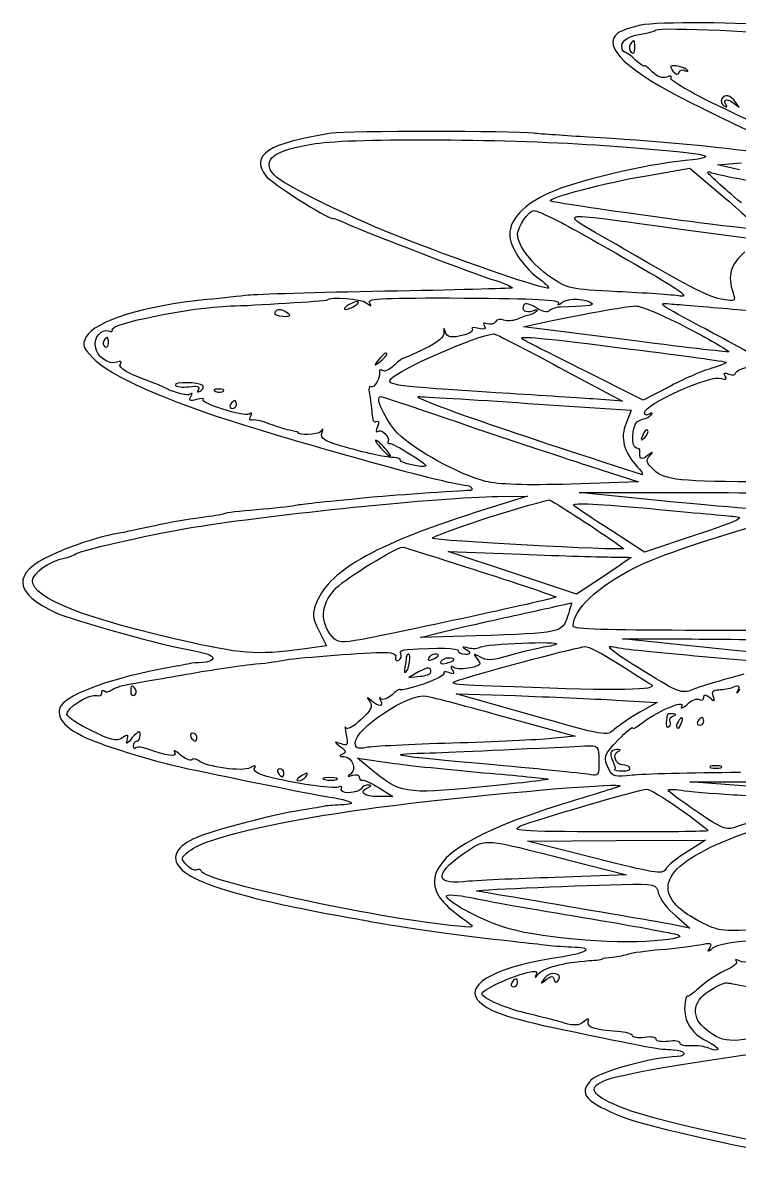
# Model space of a CAD drawing. Header units: millimetres. Extents: x -264 to 389, y -90 to 473.
# Drawn here: x -263.9 to -139.9, y 275.6 to 472.6 of the extents above; entities that cross this region are included whole.
import ezdxf

# ---------------------------------------------------------------- set-up
doc = ezdxf.new("R2010")
doc.units = ezdxf.units.MM
doc.layers.get('0').update_dxf_attribs({"linetype": 'CONTINUOUS'})

msp = doc.modelspace()

# ---------------------------------------------------------------- linework, layer by layer
for p, q in [((-155.94, 446.1), (-148.4, 447.41)), ((-148.4, 447.41), (-142.29, 442.2)), ((-143.6, 447.96), (-139.48, 448.3)), ((-139.82, 447.13), (-143.6, 447.96)), ((-149.97, 436.85), (-136.46, 435.06)), ((-177.2, 419.91), (-173.36, 420.8)), ((-159.71, 417.71), (-177.2, 419.91)), ((-171.03, 412.91), (-160.05, 407.08)), ((-156.49, 407.22), (-166.84, 412.43)), ((-152.1, 409.48), (-156.49, 407.22)), ((-176.44, 406.67), (-158.55, 405.51)), ((-160.05, 407.08), (-165.2, 407.43)), ((-158.55, 405.51), (-159.44, 403.24)), ((-165.2, 395.63), (-157.31, 393.09)), ((-157.31, 393.09), (-168.97, 392.68)), ((-176.51, 390.62), (-183.71, 388.36)), ((-181.66, 390.55), (-176.51, 390.62)), ((-151.14, 389.59), (-167.6, 391.24)), ((-167.6, 391.24), (-147.71, 391.24)), ((-156.28, 380.88), (-161.91, 384.59)), ((-147.3, 383.9), (-156.28, 380.88)), ((-179.12, 377.32), (-190.23, 381.02)), ((-190.23, 381.02), (-177.54, 380.54)), ((-168.01, 373.62), (-179.12, 377.32)), ((-163.35, 376.7), (-168.01, 373.62)), ((-212.66, 367.37), (-211.35, 364.7)), ((-195.03, 366.14), (-190.92, 367.17)), ((-185.43, 366.41), (-195.03, 366.14)), ((-129.67, 367.37), (-149.15, 367.37)), ((-211.35, 364.7), (-213.82, 364.36)), ((-143.94, 364.22), (-160.05, 365.87)), ((-160.05, 365.87), (-148.05, 365.87)), ((-146.13, 362.85), (-132.14, 361.61)), ((-195.37, 360.17), (-197.09, 359.21)), ((-197.09, 359.21), (-195.17, 359.42)), ((-175.83, 352.7), (-188.86, 356.4)), ((-188.86, 356.4), (-178.57, 356.06)), ((-161.15, 355.3), (-154.09, 354.89)), ((-154.09, 354.89), (-157.04, 353.18)), ((-180.29, 352.36), (-168.28, 349.06)), ((-168.28, 349.06), (-172.4, 348.65)), ((-203.6, 343.3), (-205.93, 345.22)), ((-205.93, 345.22), (-199.56, 344.33)), ((-148.4, 341.11), (-130.56, 341.18)), ((-135.09, 340.15), (-148.4, 341.11)), ((-202.23, 340.08), (-199.83, 338.57)), ((-199.83, 338.57), (-202.37, 338.57)), ((-176.51, 330.89), (-161.15, 330.96)), ((-161.15, 330.96), (-145.72, 331.03)), ((-145.72, 331.03), (-148.88, 329.04)), ((-164.85, 327.94), (-176.51, 330.89)), ((-169.38, 327.6), (-159.37, 325.06)), ((-159.37, 325.06), (-171.71, 324.58)), ((-150.86, 317.93), (-148.4, 315.8)), ((-148.4, 315.8), (-150.45, 316.21))]:
    msp.add_line(p, q)
for points in [[(-160.88, 470.79), (-163.76, 468.46), (-159.3, 464.28), (-148.05, 458.65)], [(-156.97, 472.16), (-158.68, 471.75), (-160.47, 471.14), (-160.88, 470.79)], [(-132.62, 471.96), (-139.14, 472.71), (-153.88, 472.78), (-156.97, 472.16)], [(-156.28, 470.72), (-155.39, 470.86), (-154.43, 471.2), (-154.22, 471.34)], [(-154.22, 471.34), (-153.74, 471.89), (-132.62, 470.93), (-132.42, 470.38)], [(-160.19, 468.53), (-160.19, 469.56), (-158.96, 470.31), (-156.28, 470.72)], [(-158.75, 468.8), (-158.96, 468.39), (-158.89, 467.78), (-158.55, 467.43)], [(-157.93, 468.19), (-157.93, 469.76), (-158.07, 469.83), (-158.75, 468.8)], [(-159.71, 467.5), (-159.99, 467.5), (-160.19, 467.98), (-160.19, 468.53)], [(-157.79, 466.13), (-158.61, 466.88), (-159.51, 467.5), (-159.71, 467.5)], [(-158.55, 467.43), (-158.2, 467.09), (-157.93, 467.36), (-157.93, 468.19)], [(-156.28, 465.1), (-156.28, 464.9), (-156.97, 465.31), (-157.79, 466.13)], [(-154.91, 464.07), (-155.67, 464.83), (-156.28, 465.31), (-156.28, 465.1)], [(-150.8, 465.1), (-151.89, 465.17), (-151.96, 465.03), (-151.34, 464.21)], [(-148.94, 464.42), (-149.22, 464.76), (-150.04, 465.03), (-150.8, 465.1)], [(-152.44, 463.18), (-153.13, 462.91), (-154.09, 463.25), (-154.91, 464.07)], [(-151.69, 462.98), (-151.41, 463.32), (-151.76, 463.46), (-152.44, 463.18)], [(-143.73, 458.31), (-148.33, 460.51), (-151.89, 462.63), (-151.69, 462.98)], [(-151.34, 464.21), (-150.8, 463.59), (-150.38, 463.52), (-150.25, 464)], [(-150.25, 464), (-150.11, 464.42), (-149.63, 464.55), (-149.22, 464.28)], [(-149.22, 464.28), (-148.74, 464.07), (-148.6, 464.14), (-148.94, 464.42)], [(-142.91, 459.34), (-143.11, 459), (-142.91, 458.45), (-142.5, 458.17)], [(-140.44, 458.79), (-141.47, 460.09), (-142.29, 460.3), (-142.91, 459.34)], [(-142.15, 458.45), (-142.84, 459.55), (-141.74, 459.48), (-140.51, 458.45)], [(-148.05, 458.65), (-140.85, 455.09), (-138.59, 453.99), (-129.88, 450.22)], [(-134.2, 453.72), (-134.82, 454.06), (-139.14, 456.12), (-143.73, 458.31)], [(-142.5, 458.17), (-141.95, 457.9), (-141.88, 457.97), (-142.15, 458.45)], [(-140.51, 458.45), (-139.69, 457.69), (-139.69, 457.76), (-140.44, 458.79)], [(-210.46, 453.44), (-221.43, 451.73), (-224.59, 449.67), (-221.84, 446.1)], [(-175.48, 453.44), (-179.05, 453.85), (-207.65, 453.85), (-210.46, 453.44)], [(-165.88, 452.76), (-169.86, 453.03), (-174.18, 453.31), (-175.48, 453.44)], [(-220.4, 446.24), (-222.74, 448.85), (-220.4, 450.63), (-213.2, 451.66)], [(-213.2, 451.66), (-206.69, 452.69), (-178.71, 452.48), (-163.21, 451.32)], [(-135.85, 450.01), (-143.11, 451.04), (-155.25, 452.21), (-165.88, 452.76)], [(-163.21, 451.32), (-145.31, 450.01), (-142.09, 449.46), (-149.15, 448.71)], [(-149.15, 448.71), (-156.35, 448.02), (-168.08, 445.21), (-172.81, 443.09)], [(-221.84, 446.1), (-220.95, 444.87), (-211.28, 438.7), (-210.25, 438.7)], [(-197.09, 434.86), (-207.1, 438.77), (-218.83, 444.46), (-220.4, 446.24)], [(-172.54, 441.72), (-173.08, 442.26), (-162.87, 444.94), (-155.94, 446.1)], [(-145.31, 446.65), (-145.31, 446.86), (-145.04, 446.86), (-144.76, 446.65)], [(-139.48, 441.37), (-142.7, 444.12), (-145.31, 446.45), (-145.31, 446.65)], [(-144.76, 446.65), (-144.49, 446.45), (-139.14, 445.42), (-132.9, 444.25)], [(-172.81, 443.09), (-177.13, 441.17), (-179.6, 438.49), (-179.6, 435.95)], [(-136.87, 436.85), (-137.56, 436.57), (-172.19, 441.3), (-172.54, 441.72)], [(-142.29, 442.2), (-138.93, 439.38), (-136.46, 436.98), (-136.87, 436.85)], [(-178.23, 435.95), (-178.23, 437.26), (-176.31, 440.07), (-175.42, 440.07)], [(-175.42, 440.07), (-175.07, 440.07), (-173.29, 439.32), (-171.51, 438.42)], [(-210.25, 438.7), (-209.91, 438.7), (-208.68, 438.22), (-207.51, 437.67)], [(-207.51, 437.67), (-203.95, 436.09), (-185.7, 429.03), (-182, 427.93)], [(-171.51, 438.42), (-169.72, 437.53), (-163.62, 434.1), (-158, 430.81)], [(-160.05, 433.55), (-171.92, 440.41), (-173.15, 440), (-149.97, 436.85)], [(-179.6, 435.95), (-179.6, 433.83), (-177.4, 430.47), (-174.8, 428.48)], [(-172.54, 428.55), (-175.62, 430.61), (-178.23, 434.03), (-178.23, 435.95)], [(-172.88, 426.63), (-173.29, 426.28), (-186.8, 430.88), (-197.09, 434.86)], [(-142.57, 424.64), (-145.24, 425.12), (-147.02, 426.01), (-160.05, 433.55)], [(-138.86, 432.94), (-141.4, 430.74), (-141.95, 428.82), (-140.92, 425.8)], [(-158, 430.81), (-150.18, 426.35), (-148.26, 424.98), (-150.11, 425.26)], [(-182, 427.93), (-180.08, 427.31), (-178.85, 426.76), (-179.26, 426.63)], [(-174.8, 428.48), (-173.63, 427.66), (-172.74, 426.76), (-172.88, 426.63)], [(-161.01, 426.01), (-169.04, 426.42), (-169.72, 426.56), (-172.54, 428.55)], [(-201.2, 426.08), (-212.86, 425.87), (-223.56, 425.53), (-224.86, 425.39)], [(-179.26, 426.63), (-179.6, 426.56), (-189.48, 426.28), (-201.2, 426.08)], [(-150.11, 425.26), (-151.41, 425.46), (-156.35, 425.8), (-161.01, 426.01)], [(-140.92, 425.8), (-140.44, 424.36), (-140.58, 424.3), (-142.57, 424.64)], [(-232.06, 424.64), (-242.83, 423.61), (-251.47, 420.94), (-252.98, 418.12)], [(-248.45, 419.36), (-249.07, 420.46), (-234.74, 423.34), (-227.95, 423.54)], [(-224.86, 425.39), (-226.17, 425.26), (-229.39, 424.91), (-232.06, 424.64)], [(-227.95, 423.54), (-224.18, 423.61), (-211.49, 424.43), (-211.28, 424.57)], [(-211.28, 424.57), (-210.67, 425.19), (-205.25, 424.84), (-204.43, 424.09)], [(-207.72, 423.61), (-208.27, 423.27), (-208.4, 422.92), (-208.06, 422.92)], [(-208.06, 422.92), (-207.65, 422.92), (-206.89, 423.27), (-206.35, 423.61)], [(-206, 424.3), (-206.35, 424.3), (-207.17, 423.95), (-207.72, 423.61)], [(-206.35, 423.61), (-205.8, 423.95), (-205.59, 424.3), (-206, 424.3)], [(-204.43, 424.09), (-203.53, 423.4), (-203.47, 423.47), (-203.88, 424.16)], [(-203.88, 424.16), (-204.29, 424.84), (-201.07, 424.98), (-187.55, 424.91)], [(-187.55, 424.91), (-175.21, 424.84), (-170.82, 424.64), (-171.16, 424.02)], [(-177.13, 423.75), (-177.68, 422.79), (-176.86, 422.31), (-175.62, 422.72)], [(-175, 423.2), (-175.96, 423.88), (-176.92, 424.09), (-177.13, 423.75)], [(-173.36, 420.8), (-167.53, 422.03), (-159.57, 423.47), (-157.79, 423.54)], [(-171.16, 424.02), (-171.44, 423.61), (-171.16, 423.68), (-170.55, 424.16)], [(-165.33, 423.95), (-164.99, 423.61), (-166.57, 423.47), (-170.82, 423.34)], [(-170.55, 424.16), (-169.52, 424.98), (-166.23, 424.84), (-165.33, 423.95)], [(-157.79, 423.54), (-156.97, 423.61), (-152.85, 421.83), (-148.74, 419.7)], [(-147.3, 420.39), (-154.09, 424.02), (-154.22, 424.16), (-151.41, 423.88)], [(-151.41, 423.88), (-149.77, 423.75), (-144.69, 423.34), (-140.17, 422.92)], [(-220.27, 422.44), (-220.47, 422.1), (-219.86, 421.83), (-218.9, 421.76)], [(-218.07, 422.31), (-219.24, 423.06), (-219.86, 423.06), (-220.27, 422.44)], [(-218.9, 421.76), (-217.59, 421.69), (-217.39, 421.83), (-218.07, 422.31)], [(-176.31, 421.96), (-176.79, 421.83), (-177.75, 421.55), (-178.37, 421.21)], [(-174.94, 422.65), (-175.14, 422.38), (-175.76, 422.03), (-176.31, 421.96)], [(-175.62, 422.72), (-174.94, 422.99), (-174.66, 422.92), (-174.94, 422.65)], [(-172.81, 422.65), (-173.08, 422.38), (-174.04, 422.58), (-175, 423.2)], [(-170.82, 423.34), (-171.71, 423.27), (-172.6, 422.99), (-172.81, 422.65)], [(-140.17, 422.92), (-128.99, 421.96), (-113.01, 420.04), (-113.35, 419.63)], [(-190.78, 419.15), (-191.05, 419.91), (-191.05, 419.84), (-190.98, 419.02)], [(-184.95, 419.63), (-185.77, 419.91), (-186.32, 419.84), (-186.11, 419.5)], [(-183.99, 420.04), (-183.65, 419.56), (-183.99, 419.43), (-184.95, 419.63)], [(-183.51, 420.46), (-184.13, 420.73), (-184.26, 420.59), (-183.99, 420.04)], [(-182.07, 420.8), (-182.27, 420.39), (-182.96, 420.25), (-183.51, 420.46)], [(-180.63, 421.07), (-181.18, 421.35), (-181.79, 421.21), (-182.07, 420.8)], [(-178.37, 421.21), (-179.05, 420.94), (-180.08, 420.87), (-180.63, 421.07)], [(-148.74, 419.7), (-144.56, 417.51), (-141.4, 415.65), (-141.67, 415.59)], [(-138.59, 415.65), (-139.48, 416.2), (-143.39, 418.33), (-147.3, 420.39)], [(-252.98, 418.12), (-253.67, 416.82), (-253.53, 416.34), (-251.81, 414.56)], [(-251.33, 416.48), (-251.61, 418.12), (-250.31, 419.63), (-249.07, 419.22)], [(-249.07, 417.1), (-249.07, 418.26), (-249.28, 418.4), (-249.89, 417.51)], [(-249.07, 419.22), (-248.52, 419.02), (-248.25, 419.08), (-248.45, 419.36)], [(-200.17, 410.92), (-198.87, 412.5), (-185.29, 418.47), (-182.34, 418.74)], [(-190.98, 419.02), (-190.92, 418.19), (-191.94, 417.23), (-194.34, 416.14)], [(-187.35, 418.54), (-189.75, 417.92), (-190.44, 418.06), (-190.78, 419.15)], [(-186.11, 419.5), (-185.91, 419.22), (-186.46, 418.81), (-187.35, 418.54)], [(-182.34, 418.74), (-182.14, 418.74), (-177.06, 416.14), (-171.03, 412.91)], [(-177.47, 417.85), (-178.09, 418.4), (-174.25, 418.06), (-158.61, 416.07)], [(-166.84, 412.43), (-172.54, 415.24), (-177.34, 417.71), (-177.47, 417.85)], [(-141.67, 415.59), (-141.95, 415.52), (-150.11, 416.48), (-159.71, 417.71)], [(-247.63, 413.8), (-249, 413.32), (-251.13, 414.76), (-251.33, 416.48)], [(-249.89, 417.51), (-250.1, 417.16), (-250.03, 416.68), (-249.69, 416.48)], [(-249.69, 416.48), (-249.35, 416.27), (-249.07, 416.55), (-249.07, 417.1)], [(-194.34, 416.14), (-196.2, 415.17), (-197.98, 414.42), (-198.18, 414.42)], [(-158.61, 416.07), (-149.63, 414.97), (-142.22, 413.94), (-142.09, 413.8)], [(-251.81, 414.56), (-248.93, 411.47), (-238.99, 407.08), (-225.55, 402.9)], [(-247.01, 413.53), (-246.74, 413.94), (-247.01, 414.08), (-247.63, 413.8)], [(-202.3, 414.21), (-203.19, 413.12), (-203.12, 413.05), (-202.03, 413.94)], [(-201.13, 415.38), (-201.27, 415.38), (-201.82, 414.83), (-202.3, 414.21)], [(-202.03, 413.94), (-200.93, 414.83), (-200.58, 415.38), (-201.13, 415.38)], [(-198.18, 414.42), (-198.39, 414.35), (-199.08, 413.8), (-199.76, 413.12)], [(-142.09, 413.8), (-141.95, 413.67), (-143.18, 413.19), (-144.76, 412.71)], [(-140.51, 411.88), (-140.51, 412.64), (-135.64, 413.87), (-130.77, 414.35)], [(-241.32, 410.24), (-245.78, 411.81), (-247.49, 412.77), (-247.01, 413.53)], [(-202.16, 412.16), (-201.89, 411.2), (-203.05, 409.21), (-203.67, 409.55)], [(-201.61, 412.36), (-201.96, 412.57), (-202.23, 412.5), (-202.16, 412.16)], [(-199.76, 413.12), (-200.45, 412.5), (-201.27, 412.09), (-201.61, 412.36)], [(-144.76, 412.71), (-146.41, 412.23), (-149.7, 410.79), (-152.1, 409.48)], [(-142.29, 411.4), (-142.63, 411.95), (-142.43, 412.02), (-141.67, 411.75)], [(-141.67, 411.75), (-140.99, 411.54), (-140.51, 411.54), (-140.51, 411.88)], [(-238.37, 408.93), (-239.81, 409.62), (-241.12, 410.17), (-241.32, 410.24)], [(-232.75, 409.76), (-233.37, 410.37), (-237.89, 410.44), (-237.48, 409.83)], [(-237.48, 409.83), (-237.34, 409.55), (-236.25, 409.41), (-235.15, 409.55)], [(-233.16, 408.8), (-232.68, 409.14), (-232.54, 409.55), (-232.75, 409.76)], [(-182, 408.52), (-199.49, 409.62), (-201.07, 409.83), (-200.17, 410.92)], [(-156.28, 405.03), (-156.28, 406.53), (-144.76, 411.75), (-142.91, 410.99)], [(-142.91, 410.99), (-142.15, 410.72), (-141.95, 410.85), (-142.29, 411.4)], [(-235.01, 408.25), (-235.42, 407.97), (-236.93, 408.32), (-238.37, 408.93)], [(-235.15, 409.55), (-233.71, 409.76), (-233.23, 409.62), (-233.5, 409.07)], [(-234.81, 407.84), (-234.46, 408.39), (-234.53, 408.59), (-235.01, 408.25)], [(-233.85, 407.36), (-235.01, 407.01), (-235.22, 407.15), (-234.81, 407.84)], [(-233.5, 409.07), (-233.85, 408.59), (-233.71, 408.52), (-233.16, 408.8)], [(-230.07, 409.14), (-230.83, 409.14), (-231.03, 408.93), (-230.49, 408.73)], [(-230.49, 408.73), (-230.01, 408.52), (-229.39, 408.59), (-229.18, 408.8)], [(-229.18, 408.8), (-228.91, 409), (-229.32, 409.21), (-230.07, 409.14)], [(-203.67, 409.55), (-203.95, 409.76), (-204.08, 409.21), (-203.88, 408.39)], [(-203.88, 408.39), (-203.74, 407.49), (-203.53, 405.99), (-203.47, 404.96)], [(-199.01, 401.53), (-201.2, 403.86), (-203.05, 407.84), (-201.89, 407.84)], [(-201.89, 407.84), (-201.61, 407.84), (-195.03, 405.64), (-187.28, 402.97)], [(-156.97, 394.4), (-180.56, 402.01), (-197.02, 407.7), (-195.37, 407.84)], [(-195.37, 407.84), (-194.82, 407.84), (-186.25, 407.36), (-176.44, 406.67)], [(-165.2, 407.43), (-168.01, 407.63), (-175.55, 408.11), (-182, 408.52)], [(-232.68, 407.36), (-232.47, 407.56), (-232.95, 407.56), (-233.85, 407.36)], [(-224.73, 404.82), (-225.62, 404.27), (-233.3, 406.74), (-232.68, 407.36)], [(-227.95, 406.47), (-228.15, 406.12), (-228.02, 405.78), (-227.67, 405.78)], [(-227.19, 407.15), (-227.4, 407.15), (-227.74, 406.88), (-227.95, 406.47)], [(-227.67, 405.78), (-227.26, 405.78), (-226.92, 406.12), (-226.92, 406.47)], [(-226.92, 406.47), (-226.92, 406.88), (-227.06, 407.15), (-227.19, 407.15)], [(-224.45, 404.48), (-224.18, 404.96), (-224.25, 405.16), (-224.73, 404.82)], [(-224.11, 403.79), (-224.66, 403.72), (-224.79, 403.93), (-224.45, 404.48)], [(-221.16, 403.1), (-222.26, 403.58), (-223.56, 403.86), (-224.11, 403.79)], [(-203.47, 404.96), (-203.4, 403.86), (-203.12, 403.24), (-202.71, 403.52)], [(-157.45, 403.52), (-157.04, 403.79), (-156.42, 404.06), (-156.15, 404.06)], [(-155.39, 404.82), (-155.87, 404.55), (-156.28, 404.61), (-156.28, 405.03)], [(-156.15, 404.06), (-155.94, 404.06), (-155.46, 404.34), (-155.12, 404.68)], [(-155.12, 404.68), (-154.77, 405.03), (-154.91, 405.09), (-155.39, 404.82)], [(-225.55, 402.9), (-216.5, 400.16), (-214.71, 399.61), (-205.32, 397)], [(-217.73, 402.01), (-218.55, 402.21), (-220.06, 402.69), (-221.16, 403.1)], [(-216.29, 401.66), (-216.29, 401.73), (-216.98, 401.87), (-217.73, 402.01)], [(-212.11, 401.53), (-211.83, 402.35), (-211.9, 402.42), (-212.31, 401.8)], [(-202.71, 403.52), (-202.23, 403.79), (-202.16, 403.45), (-202.51, 402.62)], [(-202.51, 402.62), (-202.78, 401.94), (-202.78, 401.6), (-202.51, 401.8)], [(-202.51, 401.8), (-201.96, 402.42), (-200.24, 400.84), (-200.65, 400.09)], [(-187.28, 402.97), (-179.46, 400.29), (-169.52, 397), (-165.2, 395.63)], [(-159.44, 403.24), (-160.53, 400.7), (-159.85, 398.24), (-157.45, 395.63)], [(-157.65, 398.92), (-158.61, 398.92), (-158.48, 402.83), (-157.45, 403.52)], [(-155.73, 402.01), (-155.94, 402.21), (-156.35, 401.87), (-156.56, 401.18)], [(-156.21, 400.77), (-155.73, 401.25), (-155.53, 401.8), (-155.73, 402.01)], [(-212.31, 401.8), (-212.79, 401.18), (-216.29, 401.05), (-216.29, 401.66)], [(-208.88, 399.33), (-211.69, 400.16), (-212.38, 400.64), (-212.11, 401.53)], [(-202.78, 400.29), (-202.99, 400.29), (-202.57, 399.68), (-201.89, 398.92)], [(-201.2, 398.92), (-201.89, 399.68), (-202.57, 400.29), (-202.78, 400.29)], [(-200.65, 400.09), (-200.79, 399.81), (-200.72, 399.68), (-200.38, 399.74)], [(-183.78, 393.16), (-188.38, 394.33), (-196.13, 398.58), (-199.01, 401.53)], [(-156.56, 401.18), (-156.97, 400.22), (-156.9, 400.16), (-156.21, 400.77)], [(-199.69, 397.28), (-201.61, 397.41), (-204.36, 398.03), (-208.88, 399.33)], [(-201.89, 398.92), (-201.2, 398.17), (-200.52, 397.55), (-200.31, 397.55)], [(-200.31, 397.55), (-200.1, 397.55), (-200.52, 398.17), (-201.2, 398.92)], [(-200.38, 399.74), (-199.83, 399.88), (-193.8, 396.11), (-194.14, 395.84)], [(-157.04, 398.44), (-157.04, 398.72), (-157.24, 398.92), (-157.65, 398.92)], [(-155.73, 397.62), (-156.83, 396.8), (-157.24, 397), (-157.04, 398.44)], [(-155.39, 397.55), (-154.7, 398.37), (-154.77, 398.37), (-155.73, 397.62)], [(-205.32, 397), (-197.22, 394.67), (-188.86, 392.61), (-187.01, 392.47)], [(-198.53, 396.8), (-198.39, 397), (-198.94, 397.28), (-199.69, 397.28)], [(-194.14, 395.84), (-194.55, 395.42), (-198.73, 396.38), (-198.53, 396.8)], [(-154.64, 395.15), (-155.94, 396.32), (-156.08, 396.8), (-155.39, 397.55)], [(-157.45, 395.63), (-156.56, 394.6), (-156.35, 394.19), (-156.97, 394.4)], [(-134.89, 393.09), (-150.18, 393.09), (-152.72, 393.37), (-154.64, 395.15)], [(-187.01, 392.47), (-186.11, 392.34), (-185.77, 391.58), (-186.59, 391.58)], [(-168.97, 392.68), (-176.86, 392.47), (-181.66, 392.61), (-183.78, 393.16)], [(-234.39, 385.21), (-220.61, 387.47), (-191.67, 390.42), (-181.66, 390.55)], [(-203.95, 390.35), (-212.93, 389.46), (-215.33, 389.25), (-216.7, 388.98)], [(-186.59, 391.58), (-187.9, 391.58), (-201.55, 390.62), (-203.95, 390.35)], [(-158, 378.21), (-149.84, 382.33), (-119.25, 391.03), (-115.48, 390.28)], [(-147.71, 391.24), (-136.74, 391.24), (-127.07, 391.03), (-126.18, 390.76)], [(-223.42, 388.22), (-226.3, 388.02), (-228.84, 387.74), (-229.05, 387.54)], [(-216.7, 388.98), (-217.59, 388.77), (-220.61, 388.5), (-223.42, 388.22)], [(-183.71, 388.36), (-202.3, 382.53), (-210.67, 377.94), (-213, 372.31)], [(-192.97, 383.29), (-193.45, 383.7), (-177.2, 389.05), (-172.74, 389.94)], [(-172.74, 389.94), (-172.6, 390.01), (-169.59, 388.09), (-166.09, 385.82)], [(-168.49, 388.98), (-169.04, 389.46), (-165.33, 389.39), (-156.49, 388.57)], [(-161.91, 384.59), (-165.06, 386.58), (-168.01, 388.57), (-168.49, 388.98)], [(-156.49, 388.57), (-149.36, 387.88), (-142.43, 387.26), (-140.99, 387.13)], [(-129.6, 389.18), (-134.47, 388.02), (-135.3, 388.09), (-151.14, 389.59)], [(-233.16, 386.85), (-235.22, 386.65), (-238.72, 386.03), (-240.98, 385.48)], [(-229.05, 387.54), (-229.32, 387.4), (-231.17, 387.13), (-233.16, 386.85)], [(-140.99, 387.13), (-138.66, 386.92), (-139.34, 386.58), (-147.3, 383.9)], [(-246.81, 384.25), (-250.37, 383.7), (-254.83, 382.26), (-258.95, 380.4)], [(-255.04, 380.47), (-254.49, 381.09), (-243.04, 383.77), (-234.39, 385.21)], [(-240.98, 385.48), (-243.24, 385), (-245.85, 384.45), (-246.81, 384.25)], [(-166.09, 385.82), (-162.59, 383.49), (-159.78, 381.5), (-159.85, 381.5)], [(-159.85, 381.5), (-160.47, 381.16), (-192.63, 382.87), (-192.97, 383.29)], [(-258.95, 380.4), (-265.87, 377.25), (-265.53, 373.82), (-258.12, 370.39)], [(-256.75, 379.86), (-256, 379.99), (-255.24, 380.27), (-255.04, 380.47)], [(-209.57, 374.78), (-207.72, 376.56), (-199.35, 381.71), (-198.12, 381.78)], [(-198.12, 381.78), (-197.91, 381.78), (-191.81, 379.86), (-184.61, 377.52)], [(-177.54, 380.54), (-170.55, 380.27), (-163.41, 380.06), (-161.63, 380.06)], [(-262.24, 375.95), (-262.24, 377.25), (-259.22, 379.44), (-256.75, 379.86)], [(-168.63, 368.06), (-168.63, 370.94), (-164.51, 374.85), (-158, 378.21)], [(-158.55, 379.99), (-158.61, 379.92), (-160.81, 378.48), (-163.35, 376.7)], [(-161.63, 380.06), (-159.92, 380.06), (-158.48, 379.99), (-158.55, 379.99)], [(-184.61, 377.52), (-177.34, 375.19), (-171.44, 373.2), (-171.58, 373.14)], [(-234.81, 365.25), (-253.12, 369.36), (-262.24, 372.86), (-262.24, 375.95)], [(-210.73, 366.76), (-212.52, 369.36), (-212.11, 372.31), (-209.57, 374.78)], [(-213, 372.31), (-213.89, 370.19), (-213.82, 369.71), (-212.66, 367.37)], [(-171.58, 373.14), (-171.85, 372.79), (-203.33, 366), (-206.41, 365.59)], [(-258.12, 370.39), (-255.31, 369.16), (-241.94, 365.39), (-236.18, 364.22)], [(-177.89, 370.12), (-172.95, 371.22), (-168.97, 372.11), (-168.9, 372.11)], [(-168.9, 372.11), (-168.83, 372.18), (-169.18, 371.08), (-169.59, 369.77)], [(-190.92, 367.17), (-188.65, 367.72), (-182.75, 369.09), (-177.89, 370.12)], [(-169.59, 369.77), (-170.48, 366.96), (-170.68, 366.89), (-185.43, 366.41)], [(-206.41, 365.59), (-209.23, 365.18), (-209.71, 365.32), (-210.73, 366.76)], [(-149.15, 367.37), (-162.32, 367.37), (-168.63, 367.58), (-168.63, 368.06)], [(-213.82, 364.36), (-222.8, 363.05), (-225.14, 363.12), (-234.81, 365.25)], [(-187.83, 358.94), (-182.41, 360.65), (-167.67, 364.49), (-166.57, 364.56)], [(-187.14, 364.01), (-187.97, 364.56), (-187.9, 364.63), (-186.8, 364.36)], [(-186.8, 364.36), (-186.05, 364.15), (-185.09, 364.22), (-184.61, 364.49)], [(-184.61, 364.49), (-183.78, 365.04), (-170.89, 365.52), (-171.44, 365.04)], [(-173.77, 364.43), (-176.24, 363.95), (-177.82, 363.53), (-180.9, 362.64)], [(-171.44, 365.04), (-171.58, 364.91), (-172.6, 364.56), (-173.77, 364.43)], [(-166.57, 364.56), (-166.02, 364.63), (-163.48, 363.33), (-160.95, 361.68)], [(-156.21, 360.17), (-162.39, 364.01), (-163.55, 365.04), (-161.22, 364.43)], [(-161.22, 364.43), (-160.6, 364.22), (-153.74, 363.53), (-146.13, 362.85)], [(-148.05, 365.87), (-141.47, 365.87), (-132, 365.66), (-127.14, 365.39)], [(-236.18, 364.22), (-232.06, 363.4), (-231.03, 363.12), (-231.03, 362.51)], [(-231.03, 362.51), (-231.03, 362.16), (-231.79, 361.82), (-232.75, 361.82)], [(-218.69, 362.23), (-217.46, 362.51), (-205.73, 363.47), (-201.89, 363.53)], [(-201.89, 363.53), (-199.97, 363.6), (-199.21, 363.33), (-199.35, 362.71)], [(-199.35, 362.71), (-199.42, 362.16), (-199.21, 361.96), (-198.8, 362.23)], [(-198.8, 362.23), (-198.39, 362.44), (-198.25, 362.99), (-198.46, 363.33)], [(-198.46, 363.33), (-198.73, 363.67), (-198.18, 364.01), (-197.29, 364.08)], [(-197.5, 362.78), (-197.5, 362.44), (-197.64, 361.68), (-197.77, 361)], [(-197.57, 360.11), (-197.02, 360.65), (-196.61, 363.26), (-197.09, 363.26)], [(-197.09, 363.26), (-197.29, 363.26), (-197.43, 363.05), (-197.5, 362.78)], [(-197.29, 364.08), (-191.94, 364.43), (-188.51, 364.29), (-188.51, 363.81)], [(-193.66, 362.57), (-193.86, 362.16), (-193.59, 362.09), (-193.04, 362.3)], [(-192.56, 363.26), (-192.97, 363.26), (-193.45, 362.99), (-193.66, 362.57)], [(-193.04, 362.3), (-191.81, 362.78), (-191.6, 363.26), (-192.56, 363.26)], [(-190.16, 362.57), (-190.71, 362.57), (-191.33, 362.3), (-191.53, 361.96)], [(-190.57, 361.68), (-188.99, 362.09), (-188.79, 362.57), (-190.16, 362.57)], [(-188.51, 363.81), (-188.51, 363.53), (-187.97, 363.26), (-187.28, 363.26)], [(-187.28, 363.26), (-186.25, 363.26), (-186.25, 363.4), (-187.14, 364.01)], [(-185.22, 362.44), (-184.47, 361.48), (-184.61, 361.27), (-186.39, 360.86)], [(-184.67, 362.71), (-185.91, 363.4), (-185.98, 363.33), (-185.22, 362.44)], [(-180.9, 362.64), (-182.55, 362.16), (-183.65, 362.16), (-184.67, 362.71)], [(-123.02, 363.81), (-127.62, 362.71), (-128.44, 362.71), (-143.94, 364.22)], [(-238.58, 360.93), (-248.18, 359.21), (-256, 356.4), (-257.3, 354.28)], [(-234.94, 361.61), (-235.29, 361.55), (-236.86, 361.2), (-238.58, 360.93)], [(-235.56, 359.76), (-231.1, 360.59), (-225.69, 361.34), (-223.56, 361.55)], [(-232.75, 361.82), (-233.71, 361.75), (-234.67, 361.68), (-234.94, 361.61)], [(-223.56, 361.55), (-221.43, 361.75), (-219.24, 362.03), (-218.69, 362.23)], [(-197.77, 361), (-197.91, 360.24), (-197.84, 359.9), (-197.57, 360.11)], [(-193.25, 360.11), (-193.18, 361.07), (-193.66, 361.07), (-195.37, 360.17)], [(-191.53, 361.96), (-191.81, 361.61), (-191.33, 361.48), (-190.57, 361.68)], [(-189.54, 360.52), (-189.13, 359.83), (-189.27, 359.69), (-190.16, 360.04)], [(-189.27, 360.93), (-189.82, 361.27), (-189.89, 361.13), (-189.54, 360.52)], [(-186.39, 360.86), (-187.55, 360.65), (-188.86, 360.65), (-189.27, 360.93)], [(-160.95, 361.68), (-158.48, 360.11), (-155.87, 358.46), (-155.12, 357.98)], [(-245.78, 357.98), (-244.61, 358.18), (-240.09, 359.01), (-235.56, 359.76)], [(-195.17, 359.42), (-194.14, 359.49), (-193.25, 359.83), (-193.25, 360.11)], [(-190.98, 359.97), (-190.78, 359.63), (-192.42, 358.8), (-194.55, 358.05)], [(-190.16, 360.04), (-190.78, 360.31), (-191.19, 360.24), (-190.98, 359.97)], [(-178.91, 357.57), (-190.5, 357.98), (-190.78, 358.05), (-187.83, 358.94)], [(-147.98, 357.09), (-149.77, 356.33), (-150.38, 356.61), (-156.21, 360.17)], [(-139.07, 359.76), (-142.91, 358.73), (-146.89, 357.57), (-147.98, 357.09)], [(-251.06, 356.06), (-250.65, 355.92), (-250.24, 356.13), (-250.24, 356.54)], [(-250.24, 356.54), (-250.24, 356.95), (-250.03, 357.09), (-249.76, 356.88)], [(-249.76, 356.88), (-249.55, 356.61), (-249, 356.68), (-248.59, 357.02)], [(-248.59, 357.02), (-248.18, 357.36), (-246.88, 357.77), (-245.78, 357.98)], [(-244.41, 357.16), (-245.02, 358.05), (-245.23, 357.91), (-245.23, 356.74)], [(-245.23, 356.74), (-245.23, 356.2), (-244.96, 355.92), (-244.61, 356.13)], [(-244.61, 356.13), (-244.27, 356.33), (-244.2, 356.81), (-244.41, 357.16)], [(-198.53, 357.09), (-198.6, 357.29), (-199.28, 356.88), (-199.97, 356.2)], [(-194.55, 358.05), (-196.68, 357.36), (-198.53, 356.88), (-198.53, 357.09)], [(-155.12, 357.98), (-153.61, 356.95), (-160.81, 356.88), (-178.91, 357.57)], [(-144.35, 355.99), (-144.62, 356.74), (-144.42, 357.09), (-143.39, 357.09)], [(-143.39, 357.09), (-142.63, 357.09), (-141.47, 357.29), (-140.78, 357.57)], [(-140.78, 357.57), (-139.89, 357.91), (-139.75, 357.77), (-140.1, 357.02)], [(-140.1, 357.02), (-140.44, 356.33), (-140.3, 356.4), (-139.69, 357.16)], [(-256.27, 352.77), (-256.55, 353.8), (-252.29, 356.54), (-251.06, 356.06)], [(-206.35, 347.83), (-206.35, 350.44), (-197.02, 356.54), (-194, 355.99)], [(-203.81, 355.03), (-203.26, 354.21), (-203.6, 353.52), (-205.39, 351.88)], [(-203.6, 355.24), (-204.43, 355.92), (-204.43, 355.85), (-203.81, 355.03)], [(-202.03, 354.34), (-202.37, 354.34), (-203.05, 354.76), (-203.6, 355.24)], [(-201.89, 355.51), (-202.16, 355.85), (-202.23, 355.65), (-201.96, 355.24)], [(-201.96, 355.24), (-201.68, 354.76), (-201.75, 354.34), (-202.03, 354.34)], [(-199.97, 356.2), (-200.72, 355.58), (-201.55, 355.24), (-201.89, 355.51)], [(-194, 355.99), (-193.04, 355.78), (-186.87, 354.21), (-180.29, 352.36)], [(-178.57, 356.06), (-172.88, 355.85), (-165.06, 355.51), (-161.15, 355.3)], [(-157.11, 350.98), (-154.29, 353.32), (-149.01, 355.58), (-149.84, 354.14)], [(-148.88, 354.55), (-148.12, 355.3), (-147.09, 355.65), (-146.75, 355.37)], [(-146.75, 355.37), (-146.34, 355.17), (-146, 355.3), (-146, 355.78)], [(-146, 355.78), (-146, 356.33), (-145.72, 356.33), (-144.97, 355.72)], [(-144.97, 355.72), (-144.08, 354.96), (-144.01, 355.03), (-144.35, 355.99)], [(-257.3, 354.28), (-258.54, 352.29), (-256.27, 349.96), (-251.2, 348.04)], [(-251.95, 349.96), (-254.21, 351.05), (-256.13, 352.29), (-256.27, 352.77)], [(-161.43, 350.23), (-162.8, 349), (-163.07, 349.06), (-175.83, 352.7)], [(-157.04, 353.18), (-158.68, 352.29), (-160.67, 350.92), (-161.43, 350.23)], [(-152.24, 352.84), (-152.65, 351.4), (-152.58, 350.3), (-152.1, 350.64)], [(-151.28, 352.9), (-151.76, 352.97), (-152.17, 352.9), (-152.24, 352.84)], [(-151.34, 352.49), (-150.66, 352.77), (-150.66, 352.9), (-151.28, 352.9)], [(-149.84, 354.14), (-150.11, 353.73), (-149.7, 353.86), (-148.88, 354.55)], [(-207.99, 350.5), (-208.2, 350.92), (-208.13, 350.37), (-207.92, 349.27)], [(-205.39, 351.88), (-206.69, 350.64), (-207.85, 350.09), (-207.99, 350.5)], [(-158.34, 350.5), (-158.34, 350.23), (-157.79, 350.44), (-157.11, 350.98)], [(-152.1, 350.64), (-151.76, 350.85), (-151.62, 351.26), (-151.82, 351.6)], [(-151.82, 351.6), (-152.03, 351.88), (-151.76, 352.36), (-151.34, 352.49)], [(-150.45, 351.53), (-150.73, 351.12), (-150.8, 350.71), (-150.59, 350.5)], [(-150.59, 350.5), (-150.45, 350.3), (-150.11, 350.64), (-149.9, 351.26)], [(-149.9, 351.26), (-149.42, 352.42), (-149.84, 352.63), (-150.45, 351.53)], [(-147.02, 351.6), (-147.23, 351.26), (-147.09, 350.92), (-146.75, 350.92)], [(-146.27, 352.29), (-146.48, 352.29), (-146.82, 352.01), (-147.02, 351.6)], [(-146.75, 350.92), (-146.34, 350.92), (-146, 351.26), (-146, 351.6)], [(-146, 351.6), (-146, 352.01), (-146.13, 352.29), (-146.27, 352.29)], [(-246.74, 348.72), (-247.7, 348.1), (-248.73, 348.38), (-251.95, 349.96)], [(-245.85, 348.31), (-245.57, 349.34), (-245.71, 349.41), (-246.74, 348.72)], [(-244.96, 348.79), (-245.85, 347.69), (-246.12, 347.56), (-245.85, 348.31)], [(-243.58, 349.27), (-243.58, 350.09), (-243.93, 349.96), (-244.96, 348.79)], [(-244.2, 348.17), (-243.86, 348.17), (-243.58, 348.65), (-243.58, 349.27)], [(-234.53, 349.54), (-234.87, 349.54), (-235.01, 349.27), (-234.81, 348.86)], [(-234.81, 348.86), (-234.6, 348.52), (-234.26, 348.17), (-234.05, 348.17)], [(-233.78, 348.86), (-233.78, 349.27), (-234.12, 349.54), (-234.53, 349.54)], [(-234.05, 348.17), (-233.91, 348.17), (-233.78, 348.52), (-233.78, 348.86)], [(-207.92, 349.27), (-207.58, 347.49), (-207.65, 347.35), (-208.81, 347.69)], [(-172.4, 348.65), (-174.66, 348.38), (-182.34, 348.04), (-189.54, 347.83)], [(-160.74, 348.45), (-159.44, 349.82), (-158.34, 350.71), (-158.34, 350.5)], [(-251.2, 348.04), (-247.15, 346.53), (-240.57, 344.54), (-236.66, 343.71)], [(-244.75, 347.35), (-244.75, 347.83), (-244.48, 348.17), (-244.2, 348.17)], [(-244.34, 347.01), (-244.54, 346.73), (-244.75, 346.94), (-244.75, 347.35)], [(-242.42, 346.87), (-243.24, 347.14), (-244.13, 347.21), (-244.34, 347.01)], [(-237.62, 346.25), (-237.07, 345.36), (-238.99, 345.57), (-242.42, 346.87)], [(-208.81, 347.69), (-210.05, 348.17), (-210.05, 348.1), (-208.88, 347.21)], [(-208.88, 347.21), (-207.92, 346.53), (-207.85, 346.18), (-208.54, 345.91)], [(-204.43, 347.07), (-205.93, 346.8), (-206.35, 346.94), (-206.35, 347.83)], [(-189.54, 347.83), (-196.68, 347.62), (-203.4, 347.28), (-204.43, 347.07)], [(-194.34, 346.11), (-189.75, 346.25), (-181.45, 346.66), (-166.57, 347.35)], [(-166.57, 347.35), (-164.24, 347.49), (-164.17, 347.42), (-164.17, 344.74)], [(-162.39, 343.23), (-163.48, 345.36), (-163.35, 345.77), (-160.74, 348.45)], [(-160.81, 346.73), (-161.22, 346.8), (-161.77, 346.59), (-161.97, 346.39)], [(-160.88, 346.39), (-160.4, 346.59), (-160.33, 346.73), (-160.81, 346.73)], [(-236.66, 345.84), (-237.48, 346.53), (-237.89, 346.73), (-237.62, 346.25)], [(-234.67, 344.95), (-234.94, 344.74), (-235.84, 345.09), (-236.66, 345.84)], [(-233.5, 344.81), (-233.91, 345.15), (-234.46, 345.22), (-234.67, 344.95)], [(-224.52, 343.58), (-225.75, 342.82), (-232.2, 343.71), (-233.5, 344.81)], [(-208.54, 345.91), (-209.16, 345.63), (-209.09, 345.5), (-208.33, 345.5)], [(-208.33, 345.5), (-206.83, 345.43), (-206.07, 343.3), (-207.17, 342.48)], [(-182.34, 344.06), (-200.52, 345.7), (-201.61, 345.91), (-194.34, 346.11)], [(-164.17, 344.74), (-164.1, 342.34), (-164.31, 342.07), (-165.54, 342.34)], [(-161.97, 346.39), (-162.18, 346.11), (-162.11, 345.43), (-161.77, 344.74)], [(-161.77, 344.74), (-161.43, 344.06), (-161.22, 343.44), (-161.43, 343.3)], [(-160.05, 344.06), (-161.22, 344.06), (-161.91, 345.91), (-160.88, 346.39)], [(-236.66, 343.71), (-229.66, 342.21), (-214.78, 339.19), (-212.79, 338.85)], [(-223.77, 343.51), (-223.42, 343.99), (-223.7, 344.06), (-224.52, 343.58)], [(-221.64, 342.07), (-223.22, 342.48), (-224.04, 343.03), (-223.77, 343.51)], [(-219.44, 343.37), (-219.79, 343.37), (-219.92, 343.1), (-219.72, 342.69)], [(-218.69, 342.69), (-218.69, 343.1), (-219.03, 343.37), (-219.44, 343.37)], [(-184.88, 340.22), (-197.84, 338.98), (-198.6, 339.12), (-203.6, 343.3)], [(-199.56, 344.33), (-196.13, 343.85), (-188.65, 343.1), (-183.03, 342.62)], [(-165.54, 342.34), (-166.29, 342.55), (-173.84, 343.3), (-182.34, 344.06)], [(-158.41, 342.27), (-161.22, 341.93), (-161.77, 342), (-162.39, 343.23)], [(-161.43, 343.3), (-161.56, 343.17), (-160.95, 343.03), (-160.05, 343.03)], [(-158.82, 343.58), (-158.96, 343.85), (-159.51, 344.06), (-160.05, 344.06)], [(-160.05, 343.03), (-159.16, 343.03), (-158.61, 343.23), (-158.82, 343.58)], [(-139.62, 342.75), (-148.19, 342.69), (-156.63, 342.48), (-158.41, 342.27)], [(-143.94, 343.92), (-144.9, 343.92), (-145.24, 343.78), (-144.76, 343.58)], [(-144.76, 343.58), (-144.35, 343.44), (-143.53, 343.44), (-143.05, 343.58)], [(-143.05, 343.58), (-142.63, 343.78), (-142.98, 343.92), (-143.94, 343.92)], [(-209.29, 340.22), (-210.32, 339.87), (-216.84, 340.83), (-221.64, 342.07)], [(-219.72, 342.69), (-219.51, 342.34), (-219.17, 342), (-218.96, 342)], [(-218.96, 342), (-218.83, 342), (-218.69, 342.34), (-218.69, 342.69)], [(-215.95, 342), (-216.56, 341.59), (-216.63, 341.31), (-216.15, 341.31)], [(-216.15, 341.31), (-215.74, 341.31), (-215.12, 341.66), (-214.92, 342)], [(-214.92, 342), (-214.37, 342.82), (-214.64, 342.82), (-215.95, 342)], [(-210.8, 341.86), (-211.9, 341.86), (-212.31, 341.73), (-211.63, 341.52)], [(-211.63, 341.52), (-211.01, 341.38), (-210.05, 341.38), (-209.57, 341.52)], [(-209.57, 341.52), (-209.16, 341.73), (-209.64, 341.86), (-210.8, 341.86)], [(-207.17, 342.48), (-207.79, 342.07), (-207.72, 342), (-206.83, 342.27)], [(-206.83, 342.27), (-206.21, 342.48), (-205.66, 342.34), (-205.66, 342)], [(-205.66, 342), (-205.66, 341.59), (-205.45, 341.38), (-205.11, 341.45)], [(-205.11, 341.45), (-204.84, 341.52), (-203.53, 340.9), (-202.23, 340.08)], [(-172.95, 341.59), (-173.08, 341.45), (-178.43, 340.83), (-184.88, 340.22)], [(-183.03, 342.62), (-177.34, 342.14), (-172.88, 341.66), (-172.95, 341.59)], [(-212.79, 338.85), (-206.76, 337.89), (-205.39, 337.27), (-208.95, 337.13)], [(-208.75, 339.94), (-208.54, 340.29), (-208.75, 340.42), (-209.29, 340.22)], [(-207.44, 339.26), (-208.4, 339.26), (-208.95, 339.53), (-208.75, 339.94)], [(-205.32, 339.94), (-205.52, 339.6), (-206.48, 339.26), (-207.44, 339.26)], [(-204.08, 340.56), (-204.49, 340.63), (-205.11, 340.35), (-205.32, 339.94)], [(-202.37, 338.57), (-204.91, 338.57), (-205.87, 339.46), (-204.08, 340.15)], [(-204.08, 340.15), (-203.47, 340.42), (-203.47, 340.56), (-204.08, 340.56)], [(-192.63, 337.89), (-174.25, 339.87), (-158.34, 341.11), (-160.74, 340.29)], [(-177.54, 333.56), (-175.07, 334.59), (-157.17, 339.81), (-155.87, 339.87)], [(-160.74, 340.29), (-161.08, 340.15), (-165.61, 338.78), (-170.68, 337.2)], [(-155.87, 339.87), (-155.46, 339.94), (-152.92, 338.37), (-150.25, 336.51)], [(-152.17, 339.67), (-152.17, 339.87), (-151.14, 339.87), (-149.9, 339.67)], [(-147.16, 335.97), (-149.9, 337.82), (-152.17, 339.46), (-152.17, 339.67)], [(-149.9, 339.67), (-148.74, 339.46), (-144.62, 339.12), (-140.85, 338.91)], [(-140.85, 338.91), (-137.08, 338.71), (-132.35, 338.37), (-130.29, 338.09)], [(-235.15, 329.11), (-231.58, 331.99), (-215.12, 335.42), (-192.63, 337.89)], [(-211.63, 336.93), (-211.97, 336.86), (-213.68, 336.51), (-215.6, 336.24)], [(-208.95, 337.13), (-210.19, 337.06), (-211.35, 336.99), (-211.63, 336.93)], [(-170.68, 337.2), (-185.77, 332.47), (-192.63, 328.28), (-192.63, 323.83)], [(-152.17, 322.87), (-152.17, 327.67), (-141.13, 332.67), (-118.22, 338.3)], [(-215.6, 336.24), (-220.47, 335.48), (-230.9, 332.74), (-233.91, 331.44)], [(-150.25, 336.51), (-147.5, 334.59), (-145.31, 332.88), (-145.31, 332.67)], [(-140.51, 333.29), (-142.02, 332.67), (-142.91, 333.02), (-147.16, 335.97)], [(-132.69, 335.83), (-136.05, 334.8), (-139.55, 333.63), (-140.51, 333.29)], [(-162.59, 332.47), (-178.43, 332.54), (-179.67, 332.6), (-177.54, 333.56)], [(-233.91, 331.44), (-235.36, 330.82), (-236.8, 329.79), (-237.14, 329.11)], [(-145.31, 332.67), (-145.31, 332.54), (-153.06, 332.4), (-162.59, 332.47)], [(-237.14, 329.11), (-239.26, 325.13), (-230.69, 321.77), (-207.17, 317.59)], [(-235.49, 326.71), (-236.59, 327.8), (-236.59, 327.94), (-235.15, 329.11)], [(-187.62, 323.83), (-192.84, 323.35), (-192.49, 325.47), (-186.8, 329.24)], [(-186.8, 329.24), (-183.65, 331.3), (-184.19, 331.37), (-169.38, 327.6)], [(-148.88, 329.04), (-150.59, 327.94), (-152.3, 326.57), (-152.65, 325.95)], [(-152.65, 325.95), (-153.13, 325.06), (-154.77, 325.34), (-164.85, 327.94)], [(-233.78, 325.88), (-234.12, 325.68), (-234.87, 326.02), (-235.49, 326.71)], [(-232.95, 325.61), (-233.09, 325.95), (-233.43, 326.09), (-233.78, 325.88)], [(-189.89, 316.28), (-202.99, 317.59), (-232.41, 323.96), (-232.95, 325.61)], [(-192.63, 323.83), (-192.63, 321.7), (-191.12, 319.78), (-187.14, 317.04)], [(-171.71, 324.58), (-178.5, 324.38), (-185.7, 324.03), (-187.62, 323.83)], [(-185.36, 322.25), (-186.18, 322.39), (-169.93, 323.14), (-160.26, 323.35)], [(-160.26, 323.35), (-154.36, 323.48), (-154.22, 323.48), (-153.81, 321.77)], [(-190.57, 321.36), (-190.57, 321.7), (-188.65, 321.56), (-186.25, 321.08)], [(-180.77, 316.01), (-185.09, 317.45), (-190.57, 320.47), (-190.57, 321.36)], [(-186.25, 321.08), (-183.92, 320.53), (-175.21, 319.03), (-166.91, 317.65)], [(-168.56, 319.37), (-177.4, 320.88), (-185.02, 322.18), (-185.36, 322.25)], [(-153.81, 321.77), (-153.61, 320.81), (-152.24, 319.09), (-150.86, 317.93)], [(-146.06, 316.63), (-150.32, 318.75), (-152.17, 320.67), (-152.17, 322.87)], [(-150.45, 316.21), (-151.55, 316.49), (-159.71, 317.86), (-168.56, 319.37)], [(-207.17, 317.59), (-206.35, 317.45), (-204.84, 317.17), (-203.74, 316.97)], [(-166.91, 317.65), (-158.61, 316.28), (-151.21, 314.91), (-150.45, 314.64)], [(-203.74, 316.97), (-198.53, 316.01), (-188.99, 314.64), (-178.57, 313.47)], [(-187.14, 317.04), (-185.43, 315.8), (-185.5, 315.8), (-189.89, 316.28)], [(-154.57, 313.61), (-161.63, 312.92), (-175.69, 314.23), (-180.77, 316.01)], [(-129.4, 316.01), (-142.98, 315.12), (-143.05, 315.12), (-146.06, 316.63)], [(-178.57, 313.47), (-176.65, 313.27), (-174.18, 312.99), (-173.08, 312.85)], [(-150.45, 314.64), (-149.49, 314.23), (-150.73, 313.95), (-154.57, 313.61)], [(-144.42, 312.37), (-143.8, 312.92), (-141.06, 313.47), (-138.38, 313.61)], [(-173.08, 312.85), (-171.92, 312.72), (-169.79, 312.58), (-168.28, 312.51)], [(-168.28, 312.51), (-164.99, 312.44), (-166.23, 311.48), (-170.34, 310.86)], [(-161.77, 310.8), (-160.81, 310.86), (-159.57, 311.14), (-159.03, 311.34)], [(-159.03, 311.34), (-158.48, 311.55), (-155.94, 311.89), (-153.47, 312.1)], [(-153.47, 312.1), (-151, 312.3), (-147.92, 312.72), (-146.68, 312.92)], [(-146.68, 312.92), (-144.83, 313.33), (-144.49, 313.2), (-144.97, 312.44)], [(-144.97, 312.44), (-145.52, 311.62), (-145.38, 311.62), (-144.42, 312.37)], [(-136.81, 311.28), (-136.26, 310.38), (-138.79, 309.49), (-139.96, 310.18)], [(-170.34, 310.86), (-181.25, 309.36), (-187.49, 306.2), (-185.15, 303.39)], [(-174.66, 307.85), (-173.7, 308.94), (-170.48, 309.84), (-165.88, 310.18)], [(-165.88, 310.18), (-164.58, 310.25), (-163.48, 310.38), (-163.48, 310.52)], [(-163.48, 310.52), (-163.48, 310.59), (-162.73, 310.73), (-161.77, 310.8)], [(-140.37, 310.11), (-140.03, 309.77), (-140.99, 309.01), (-142.43, 308.4)], [(-139.96, 310.18), (-140.44, 310.45), (-140.65, 310.45), (-140.37, 310.11)], [(-184.4, 304.42), (-184.4, 305.1), (-179.6, 307.37), (-176.58, 308.12)], [(-176.58, 308.12), (-175, 308.46), (-174.73, 308.4), (-175.07, 307.64)], [(-175.07, 307.64), (-175.35, 307.09), (-175.14, 307.16), (-174.66, 307.85)], [(-171.16, 306.82), (-170.34, 308.05), (-172.6, 308.4), (-173.56, 307.16)], [(-173.29, 306.89), (-172.4, 307.57), (-172.12, 307.57), (-171.92, 306.89)], [(-142.43, 308.4), (-143.8, 307.71), (-145.79, 306.41), (-146.82, 305.45)], [(-179.26, 306.34), (-179.46, 306), (-179.33, 305.65), (-178.98, 305.65)], [(-178.5, 307.02), (-178.71, 307.02), (-179.05, 306.75), (-179.26, 306.34)], [(-178.98, 305.65), (-178.57, 305.65), (-178.23, 306), (-178.23, 306.34)], [(-178.23, 306.34), (-178.23, 306.75), (-178.37, 307.02), (-178.5, 307.02)], [(-173.56, 307.16), (-174.32, 306.13), (-174.32, 306.06), (-173.29, 306.89)], [(-171.92, 306.89), (-171.71, 306.34), (-171.51, 306.27), (-171.16, 306.82)], [(-146.82, 305.45), (-147.85, 304.49), (-148.74, 303.87), (-148.88, 304.01)], [(-145.1, 304.9), (-143.94, 305.65), (-142.57, 306.34), (-142.09, 306.34)], [(-142.09, 306.34), (-141.61, 306.34), (-137.08, 305.45), (-132.07, 304.28)], [(-185.15, 303.39), (-183.58, 301.4), (-179.46, 300.03), (-168.15, 297.77)], [(-175.83, 300.85), (-180.01, 301.74), (-184.4, 303.66), (-184.4, 304.42)], [(-148.88, 304.01), (-149.01, 304.08), (-149.22, 303.39), (-149.29, 302.36)], [(-145.52, 298.18), (-148.19, 300.23), (-148.05, 303.05), (-145.1, 304.9)], [(-149.29, 302.36), (-149.49, 299.75), (-148.12, 297.56), (-145.52, 296.26)], [(-170.14, 299.34), (-171.37, 299.75), (-173.91, 300.37), (-175.83, 300.85)], [(-166.84, 299.55), (-167.6, 298.93), (-168.49, 298.86), (-170.14, 299.34)], [(-166.02, 299.55), (-165.81, 300.23), (-166.02, 300.23), (-166.84, 299.55)], [(-160.95, 297.9), (-164.92, 298.18), (-166.23, 298.59), (-166.02, 299.55)], [(-168.15, 297.77), (-154.98, 295.02), (-153.81, 294.82), (-151.28, 294.75)], [(-158.34, 297.15), (-158.34, 297.49), (-159.51, 297.83), (-160.95, 297.9)], [(-130.5, 298.52), (-140.85, 295.71), (-142.43, 295.71), (-145.52, 298.18)], [(-156.28, 296.87), (-157.38, 296.74), (-158.34, 296.87), (-158.34, 297.15)], [(-154.22, 296.53), (-154.22, 296.87), (-155.12, 297.08), (-156.28, 296.87)], [(-152.17, 296.19), (-153.26, 296.05), (-154.22, 296.19), (-154.22, 296.53)], [(-150.11, 295.91), (-150.11, 296.19), (-151, 296.39), (-152.17, 296.19)], [(-148.19, 295.43), (-149.29, 295.3), (-150.11, 295.57), (-150.11, 295.91)], [(-145.52, 296.26), (-143.18, 295.16), (-142.84, 294.06), (-145.1, 295.02)], [(-150.59, 293.58), (-154.91, 293.45), (-164.1, 290.91), (-165.54, 289.47)], [(-163, 289.47), (-159.16, 291.05), (-132.55, 295.09), (-124.74, 295.3)], [(-151.28, 294.75), (-149.29, 294.68), (-148.67, 293.65), (-150.59, 293.58)], [(-145.1, 295.02), (-145.79, 295.3), (-147.16, 295.5), (-148.19, 295.43)], [(-165.54, 289.47), (-167.8, 287.14), (-166.43, 285.63), (-159.78, 283.02)], [(-161.7, 285.35), (-165.61, 287.2), (-165.95, 288.3), (-163, 289.47)], [(-111.71, 276.09), (-111.71, 273.63), (-153.4, 281.31), (-161.7, 285.35)], [(-159.78, 283.02), (-155.32, 281.31), (-137.22, 277.26), (-128.51, 276.09)]]:
    msp.add_open_spline(points, degree=3)

doc.saveas('drawing.dxf')
